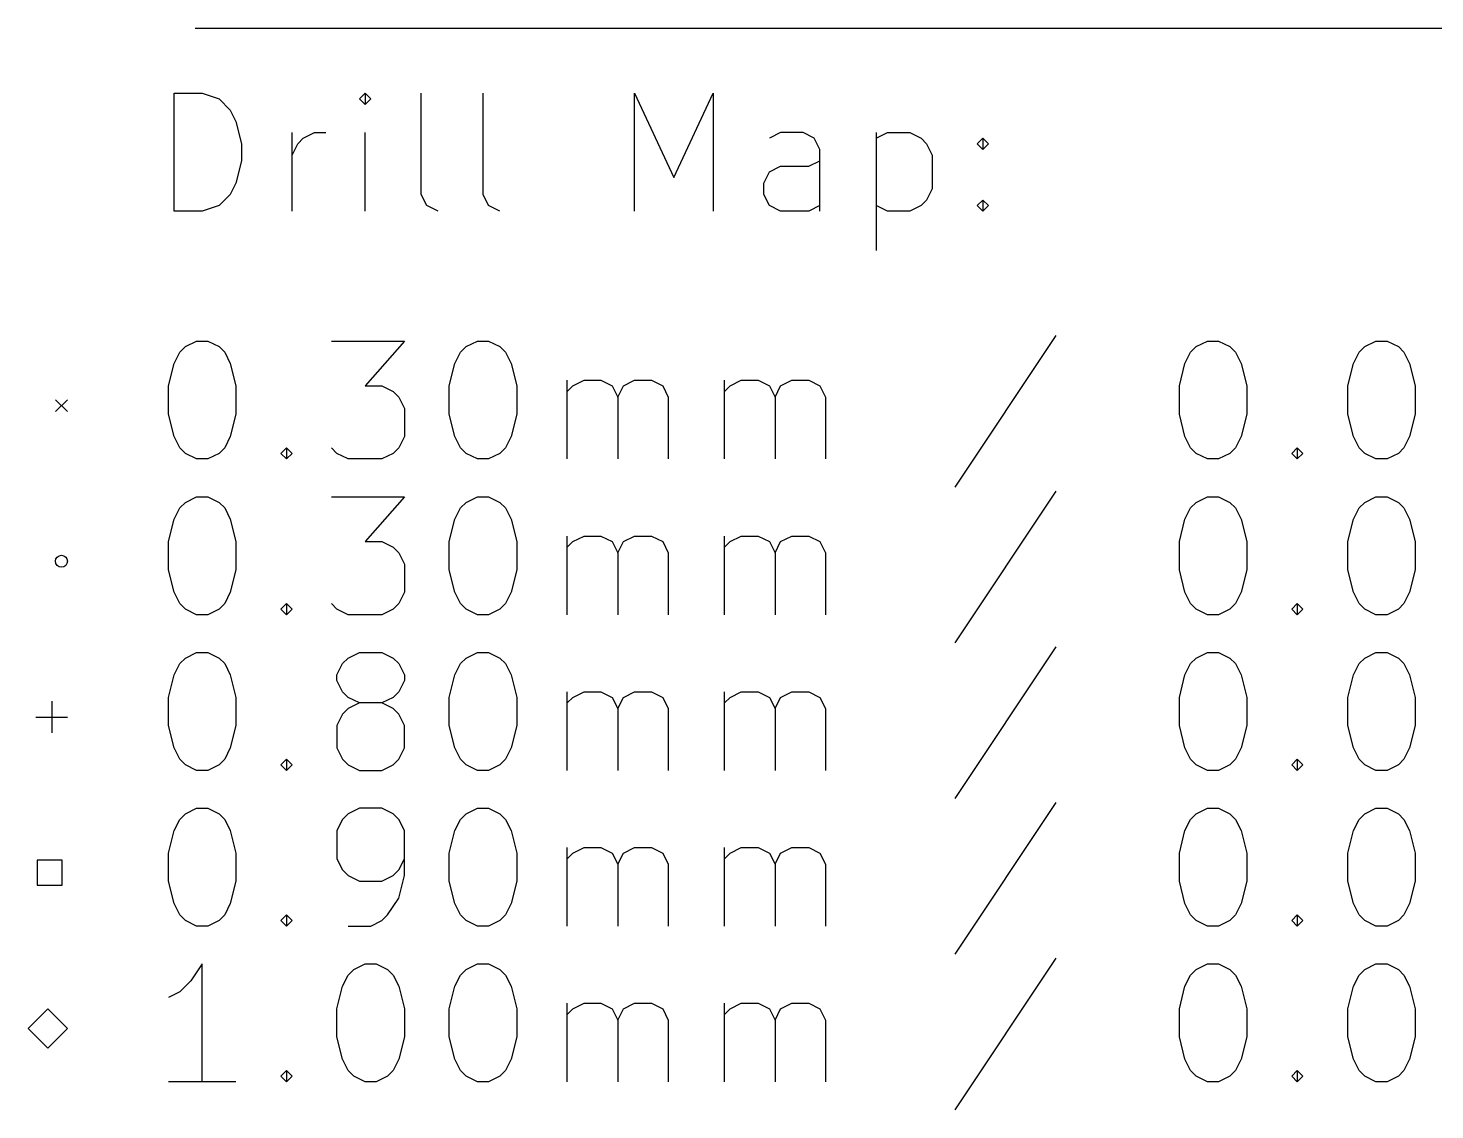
# Model space of a CAD drawing. Extents: x 32 to 156, y -183 to -30.
# Drawn here: x 35.12 to 70.91, y -157.13 to -129.62 of the extents above; entities that cross this region are included whole.
import ezdxf

# ---------------------------------------------------------------- set-up
doc = ezdxf.new("R2010")
doc.units = 0
doc.header["$MEASUREMENT"] = 0
doc.layers.add('BLACK', color=7, linetype='CONTINUOUS')

msp = doc.modelspace()

# ---------------------------------------------------------------- linework, layer by layer
at = {"layer": 'Black'}
for p, q in [((39.37, -129.615), (107.315, -129.615)), ((38.8343, -134.272), (38.8343, -131.272)), ((38.8343, -131.272), (39.5486, -131.272)), ((39.5486, -131.272), (39.9771, -131.415)), ((43.6914, -131.272), (43.5486, -131.415)), ((43.8343, -131.415), (43.6914, -131.272)), ((43.6914, -131.272), (43.6914, -131.558)), ((45.12, -133.844), (45.12, -131.272)), ((46.6914, -133.844), (46.6914, -131.272)), ((50.5486, -134.272), (50.5486, -131.272)), ((50.5486, -131.272), (51.5486, -133.415)), ((51.5486, -133.415), (52.5486, -131.272)), ((52.5486, -131.272), (52.5486, -134.272)), ((39.9771, -131.415), (40.2629, -131.701)), ((43.5486, -131.415), (43.6914, -131.558)), ((43.6914, -131.558), (43.8343, -131.415)), ((40.2629, -131.701), (40.4057, -131.986)), ((40.4057, -131.986), (40.5486, -132.558)), ((41.8343, -134.272), (41.8343, -132.272)), ((42.12, -132.415), (42.4057, -132.272)), ((42.4057, -132.272), (42.6914, -132.272)), ((43.6914, -134.272), (43.6914, -132.272)), ((54.2629, -132.272), (53.9771, -132.415)), ((54.8343, -132.272), (54.2629, -132.272)), ((55.12, -132.415), (54.8343, -132.272)), ((56.6914, -132.272), (56.6914, -135.272)), ((56.6914, -132.415), (56.9771, -132.272)), ((56.9771, -132.272), (57.5486, -132.272)), ((57.5486, -132.272), (57.8343, -132.415)), ((40.5486, -132.558), (40.5486, -132.986)), ((41.8343, -132.844), (41.9771, -132.558)), ((41.9771, -132.558), (42.12, -132.415)), ((55.2629, -132.701), (55.12, -132.415)), ((55.2629, -134.272), (55.2629, -132.701)), ((57.8343, -132.415), (57.9771, -132.558)), ((57.9771, -132.558), (58.12, -132.844)), ((59.2629, -132.558), (59.4057, -132.415)), ((59.4057, -132.701), (59.2629, -132.558)), ((59.4057, -132.415), (59.5486, -132.558)), ((59.4057, -132.415), (59.4057, -132.701)), ((59.5486, -132.558), (59.4057, -132.701)), ((40.5486, -132.986), (40.4057, -133.558)), ((54.9771, -133.129), (55.2629, -132.986)), ((58.12, -132.844), (58.12, -133.701)), ((53.8343, -133.558), (53.9771, -133.272)), ((53.9771, -133.272), (54.2629, -133.129)), ((54.2629, -133.129), (54.9771, -133.129)), ((40.4057, -133.558), (40.2629, -133.844)), ((53.8343, -133.844), (53.8343, -133.558)), ((58.12, -133.701), (57.9771, -133.986)), ((39.9771, -134.129), (39.5486, -134.272)), ((40.2629, -133.844), (39.9771, -134.129)), ((45.2629, -134.129), (45.12, -133.844)), ((45.5486, -134.272), (45.2629, -134.129)), ((46.8343, -134.129), (46.6914, -133.844)), ((47.12, -134.272), (46.8343, -134.129)), ((53.9771, -134.129), (53.8343, -133.844)), ((54.2629, -134.272), (53.9771, -134.129)), ((55.2629, -134.129), (54.9771, -134.272)), ((56.9771, -134.272), (56.6914, -134.129)), ((57.8343, -134.129), (57.5486, -134.272)), ((57.9771, -133.986), (57.8343, -134.129)), ((59.2629, -134.129), (59.4057, -133.986)), ((59.4057, -134.272), (59.2629, -134.129)), ((59.4057, -133.986), (59.5486, -134.129)), ((59.4057, -133.986), (59.4057, -134.272)), ((59.5486, -134.129), (59.4057, -134.272)), ((39.5486, -134.272), (38.8343, -134.272)), ((54.9771, -134.272), (54.2629, -134.272)), ((57.5486, -134.272), (56.9771, -134.272)), ((38.9771, -137.858), (39.12, -137.715)), ((39.12, -137.715), (39.4057, -137.572)), ((39.4057, -137.572), (39.6914, -137.572)), ((39.6914, -137.572), (39.9771, -137.715)), ((39.9771, -137.715), (40.12, -137.858)), ((42.8343, -137.572), (44.6914, -137.572)), ((44.6914, -137.572), (43.6914, -138.715)), ((46.12, -137.858), (46.2629, -137.715)), ((46.2629, -137.715), (46.5486, -137.572)), ((46.5486, -137.572), (46.8343, -137.572)), ((46.8343, -137.572), (47.12, -137.715)), ((47.12, -137.715), (47.2629, -137.858)), ((61.2629, -137.429), (58.6914, -141.286)), ((64.6914, -137.858), (64.8343, -137.715)), ((64.8343, -137.715), (65.12, -137.572)), ((65.12, -137.572), (65.4057, -137.572)), ((65.4057, -137.572), (65.6914, -137.715)), ((65.6914, -137.715), (65.8343, -137.858)), ((68.9771, -137.858), (69.12, -137.715)), ((69.12, -137.715), (69.4057, -137.572)), ((69.4057, -137.572), (69.6914, -137.572)), ((69.6914, -137.572), (69.9771, -137.715)), ((69.9771, -137.715), (70.12, -137.858)), ((38.8343, -138.144), (38.9771, -137.858)), ((40.12, -137.858), (40.2629, -138.144)), ((45.9771, -138.144), (46.12, -137.858)), ((47.2629, -137.858), (47.4057, -138.144)), ((64.5486, -138.144), (64.6914, -137.858)), ((65.8343, -137.858), (65.9771, -138.144)), ((68.8343, -138.144), (68.9771, -137.858)), ((70.12, -137.858), (70.2629, -138.144)), ((38.6914, -138.715), (38.8343, -138.144)), ((40.2629, -138.144), (40.4057, -138.715)), ((45.8343, -138.715), (45.9771, -138.144)), ((47.4057, -138.144), (47.5486, -138.715)), ((64.4057, -138.715), (64.5486, -138.144)), ((65.9771, -138.144), (66.12, -138.715)), ((68.6914, -138.715), (68.8343, -138.144)), ((70.2629, -138.144), (70.4057, -138.715)), ((38.6914, -139.429), (38.6914, -138.715)), ((40.4057, -138.715), (40.4057, -139.429)), ((43.6914, -138.715), (44.12, -138.715)), ((44.12, -138.715), (44.4057, -138.858)), ((45.8343, -139.429), (45.8343, -138.715)), ((47.5486, -138.715), (47.5486, -139.429)), ((48.8343, -140.572), (48.8343, -138.572)), ((48.8343, -138.858), (48.9771, -138.715)), ((48.9771, -138.715), (49.2629, -138.572)), ((49.2629, -138.572), (49.6914, -138.572)), ((49.6914, -138.572), (49.9771, -138.715)), ((49.9771, -138.715), (50.12, -139.001)), ((50.12, -139.001), (50.2629, -138.715)), ((50.2629, -138.715), (50.5486, -138.572)), ((50.5486, -138.572), (50.9771, -138.572)), ((50.9771, -138.572), (51.2629, -138.715)), ((51.2629, -138.715), (51.4057, -139.001)), ((52.8343, -140.572), (52.8343, -138.572)), ((52.8343, -138.858), (52.9771, -138.715)), ((52.9771, -138.715), (53.2629, -138.572)), ((53.2629, -138.572), (53.6914, -138.572)), ((53.6914, -138.572), (53.9771, -138.715)), ((53.9771, -138.715), (54.12, -139.001)), ((54.12, -139.001), (54.2629, -138.715)), ((54.2629, -138.715), (54.5486, -138.572)), ((54.5486, -138.572), (54.9771, -138.572)), ((54.9771, -138.572), (55.2629, -138.715)), ((55.2629, -138.715), (55.4057, -139.001)), ((64.4057, -139.429), (64.4057, -138.715)), ((66.12, -138.715), (66.12, -139.429)), ((68.6914, -139.429), (68.6914, -138.715)), ((70.4057, -138.715), (70.4057, -139.429)), ((35.82, -139.065), (36.12, -139.365)), ((36.12, -139.065), (35.82, -139.365)), ((44.4057, -138.858), (44.5486, -139.001)), ((44.5486, -139.001), (44.6914, -139.286)), ((50.12, -139.001), (50.12, -140.572)), ((51.4057, -139.001), (51.4057, -140.572)), ((54.12, -139.001), (54.12, -140.572)), ((55.4057, -139.001), (55.4057, -140.572)), ((38.8343, -140.001), (38.6914, -139.429)), ((40.4057, -139.429), (40.2629, -140.001)), ((44.6914, -139.286), (44.6914, -140.001)), ((45.9771, -140.001), (45.8343, -139.429)), ((47.5486, -139.429), (47.4057, -140.001)), ((64.5486, -140.001), (64.4057, -139.429)), ((66.12, -139.429), (65.9771, -140.001)), ((68.8343, -140.001), (68.6914, -139.429)), ((70.4057, -139.429), (70.2629, -140.001)), ((38.9771, -140.286), (38.8343, -140.001)), ((40.2629, -140.001), (40.12, -140.286)), ((44.6914, -140.001), (44.5486, -140.286)), ((46.12, -140.286), (45.9771, -140.001)), ((47.4057, -140.001), (47.2629, -140.286)), ((64.6914, -140.286), (64.5486, -140.001)), ((65.9771, -140.001), (65.8343, -140.286)), ((68.9771, -140.286), (68.8343, -140.001)), ((70.2629, -140.001), (70.12, -140.286)), ((39.12, -140.429), (38.9771, -140.286)), ((39.4057, -140.572), (39.12, -140.429)), ((39.6914, -140.572), (39.4057, -140.572)), ((39.9771, -140.429), (39.6914, -140.572)), ((40.12, -140.286), (39.9771, -140.429)), ((41.5486, -140.429), (41.6914, -140.286)), ((41.6914, -140.572), (41.5486, -140.429)), ((41.6914, -140.286), (41.8343, -140.429)), ((41.6914, -140.286), (41.6914, -140.572)), ((41.8343, -140.429), (41.6914, -140.572)), ((42.9771, -140.429), (42.8343, -140.286)), ((43.2629, -140.572), (42.9771, -140.429)), ((44.12, -140.572), (43.2629, -140.572)), ((44.4057, -140.429), (44.12, -140.572)), ((44.5486, -140.286), (44.4057, -140.429)), ((46.2629, -140.429), (46.12, -140.286)), ((46.5486, -140.572), (46.2629, -140.429)), ((46.8343, -140.572), (46.5486, -140.572)), ((47.12, -140.429), (46.8343, -140.572)), ((47.2629, -140.286), (47.12, -140.429)), ((64.8343, -140.429), (64.6914, -140.286)), ((65.12, -140.572), (64.8343, -140.429)), ((65.4057, -140.572), (65.12, -140.572)), ((65.6914, -140.429), (65.4057, -140.572)), ((65.8343, -140.286), (65.6914, -140.429)), ((67.2629, -140.429), (67.4057, -140.286)), ((67.4057, -140.572), (67.2629, -140.429)), ((67.4057, -140.286), (67.5486, -140.429)), ((67.4057, -140.286), (67.4057, -140.572)), ((67.5486, -140.429), (67.4057, -140.572)), ((69.12, -140.429), (68.9771, -140.286)), ((69.4057, -140.572), (69.12, -140.429)), ((69.6914, -140.572), (69.4057, -140.572)), ((69.9771, -140.429), (69.6914, -140.572)), ((70.12, -140.286), (69.9771, -140.429)), ((38.9771, -141.818), (39.12, -141.675)), ((39.12, -141.675), (39.4057, -141.532)), ((39.4057, -141.532), (39.6914, -141.532)), ((39.6914, -141.532), (39.9771, -141.675)), ((39.9771, -141.675), (40.12, -141.818)), ((42.8343, -141.532), (44.6914, -141.532)), ((44.6914, -141.532), (43.6914, -142.675)), ((46.12, -141.818), (46.2629, -141.675)), ((46.2629, -141.675), (46.5486, -141.532)), ((46.5486, -141.532), (46.8343, -141.532)), ((46.8343, -141.532), (47.12, -141.675)), ((47.12, -141.675), (47.2629, -141.818)), ((61.2629, -141.389), (58.6914, -145.246)), ((64.6914, -141.818), (64.8343, -141.675)), ((64.8343, -141.675), (65.12, -141.532)), ((65.12, -141.532), (65.4057, -141.532)), ((65.4057, -141.532), (65.6914, -141.675)), ((65.6914, -141.675), (65.8343, -141.818)), ((68.9771, -141.818), (69.12, -141.675)), ((69.12, -141.675), (69.4057, -141.532)), ((69.4057, -141.532), (69.6914, -141.532)), ((69.6914, -141.532), (69.9771, -141.675)), ((69.9771, -141.675), (70.12, -141.818)), ((38.8343, -142.104), (38.9771, -141.818)), ((40.12, -141.818), (40.2629, -142.104)), ((45.9771, -142.104), (46.12, -141.818)), ((47.2629, -141.818), (47.4057, -142.104)), ((64.5486, -142.104), (64.6914, -141.818)), ((65.8343, -141.818), (65.9771, -142.104)), ((68.8343, -142.104), (68.9771, -141.818)), ((70.12, -141.818), (70.2629, -142.104)), ((38.6914, -142.675), (38.8343, -142.104)), ((40.2629, -142.104), (40.4057, -142.675)), ((45.8343, -142.675), (45.9771, -142.104)), ((47.4057, -142.104), (47.5486, -142.675)), ((64.4057, -142.675), (64.5486, -142.104)), ((65.9771, -142.104), (66.12, -142.675)), ((68.6914, -142.675), (68.8343, -142.104)), ((70.2629, -142.104), (70.4057, -142.675)), ((38.6914, -143.389), (38.6914, -142.675)), ((40.4057, -142.675), (40.4057, -143.389)), ((43.6914, -142.675), (44.12, -142.675)), ((44.12, -142.675), (44.4057, -142.818)), ((45.8343, -143.389), (45.8343, -142.675)), ((47.5486, -142.675), (47.5486, -143.389)), ((48.8343, -144.532), (48.8343, -142.532)), ((48.8343, -142.818), (48.9771, -142.675)), ((48.9771, -142.675), (49.2629, -142.532)), ((49.2629, -142.532), (49.6914, -142.532)), ((49.6914, -142.532), (49.9771, -142.675)), ((49.9771, -142.675), (50.12, -142.961)), ((50.12, -142.961), (50.2629, -142.675)), ((50.2629, -142.675), (50.5486, -142.532)), ((50.5486, -142.532), (50.9771, -142.532)), ((50.9771, -142.532), (51.2629, -142.675)), ((51.2629, -142.675), (51.4057, -142.961)), ((52.8343, -144.532), (52.8343, -142.532)), ((52.8343, -142.818), (52.9771, -142.675)), ((52.9771, -142.675), (53.2629, -142.532)), ((53.2629, -142.532), (53.6914, -142.532)), ((53.6914, -142.532), (53.9771, -142.675)), ((53.9771, -142.675), (54.12, -142.961)), ((54.12, -142.961), (54.2629, -142.675)), ((54.2629, -142.675), (54.5486, -142.532)), ((54.5486, -142.532), (54.9771, -142.532)), ((54.9771, -142.532), (55.2629, -142.675)), ((55.2629, -142.675), (55.4057, -142.961)), ((64.4057, -143.389), (64.4057, -142.675)), ((66.12, -142.675), (66.12, -143.389)), ((68.6914, -143.389), (68.6914, -142.675)), ((70.4057, -142.675), (70.4057, -143.389)), ((44.4057, -142.818), (44.5486, -142.961)), ((44.5486, -142.961), (44.6914, -143.246)), ((50.12, -142.961), (50.12, -144.532)), ((51.4057, -142.961), (51.4057, -144.532)), ((54.12, -142.961), (54.12, -144.532)), ((55.4057, -142.961), (55.4057, -144.532)), ((38.8343, -143.961), (38.6914, -143.389)), ((40.4057, -143.389), (40.2629, -143.961)), ((44.6914, -143.246), (44.6914, -143.961)), ((45.9771, -143.961), (45.8343, -143.389)), ((47.5486, -143.389), (47.4057, -143.961)), ((64.5486, -143.961), (64.4057, -143.389)), ((66.12, -143.389), (65.9771, -143.961)), ((68.8343, -143.961), (68.6914, -143.389)), ((70.4057, -143.389), (70.2629, -143.961)), ((38.9771, -144.246), (38.8343, -143.961)), ((40.2629, -143.961), (40.12, -144.246)), ((44.6914, -143.961), (44.5486, -144.246)), ((46.12, -144.246), (45.9771, -143.961)), ((47.4057, -143.961), (47.2629, -144.246)), ((64.6914, -144.246), (64.5486, -143.961)), ((65.9771, -143.961), (65.8343, -144.246)), ((68.9771, -144.246), (68.8343, -143.961)), ((70.2629, -143.961), (70.12, -144.246)), ((39.12, -144.389), (38.9771, -144.246)), ((39.4057, -144.532), (39.12, -144.389)), ((39.6914, -144.532), (39.4057, -144.532)), ((39.9771, -144.389), (39.6914, -144.532)), ((40.12, -144.246), (39.9771, -144.389)), ((41.5486, -144.389), (41.6914, -144.246)), ((41.6914, -144.532), (41.5486, -144.389)), ((41.6914, -144.246), (41.8343, -144.389)), ((41.6914, -144.246), (41.6914, -144.532)), ((41.8343, -144.389), (41.6914, -144.532)), ((42.9771, -144.389), (42.8343, -144.246)), ((43.2629, -144.532), (42.9771, -144.389)), ((44.12, -144.532), (43.2629, -144.532)), ((44.4057, -144.389), (44.12, -144.532)), ((44.5486, -144.246), (44.4057, -144.389)), ((46.2629, -144.389), (46.12, -144.246)), ((46.5486, -144.532), (46.2629, -144.389)), ((46.8343, -144.532), (46.5486, -144.532)), ((47.12, -144.389), (46.8343, -144.532)), ((47.2629, -144.246), (47.12, -144.389)), ((64.8343, -144.389), (64.6914, -144.246)), ((65.12, -144.532), (64.8343, -144.389)), ((65.4057, -144.532), (65.12, -144.532)), ((65.6914, -144.389), (65.4057, -144.532)), ((65.8343, -144.246), (65.6914, -144.389)), ((67.2629, -144.389), (67.4057, -144.246)), ((67.4057, -144.532), (67.2629, -144.389)), ((67.4057, -144.246), (67.5486, -144.389)), ((67.4057, -144.246), (67.4057, -144.532)), ((67.5486, -144.389), (67.4057, -144.532)), ((69.12, -144.389), (68.9771, -144.246)), ((69.4057, -144.532), (69.12, -144.389)), ((69.6914, -144.532), (69.4057, -144.532)), ((69.9771, -144.389), (69.6914, -144.532)), ((70.12, -144.246), (69.9771, -144.389)), ((38.9771, -145.778), (39.12, -145.635)), ((39.12, -145.635), (39.4057, -145.492)), ((39.4057, -145.492), (39.6914, -145.492)), ((39.6914, -145.492), (39.9771, -145.635)), ((39.9771, -145.635), (40.12, -145.778)), ((43.12, -145.778), (43.2629, -145.635)), ((43.2629, -145.635), (43.5486, -145.492)), ((43.5486, -145.492), (44.12, -145.492)), ((44.12, -145.492), (44.4057, -145.635)), ((44.4057, -145.635), (44.5486, -145.778)), ((46.12, -145.778), (46.2629, -145.635)), ((46.2629, -145.635), (46.5486, -145.492)), ((46.5486, -145.492), (46.8343, -145.492)), ((46.8343, -145.492), (47.12, -145.635)), ((47.12, -145.635), (47.2629, -145.778)), ((61.2629, -145.349), (58.6914, -149.206)), ((64.6914, -145.778), (64.8343, -145.635)), ((64.8343, -145.635), (65.12, -145.492)), ((65.12, -145.492), (65.4057, -145.492)), ((65.4057, -145.492), (65.6914, -145.635)), ((65.6914, -145.635), (65.8343, -145.778)), ((68.9771, -145.778), (69.12, -145.635)), ((69.12, -145.635), (69.4057, -145.492)), ((69.4057, -145.492), (69.6914, -145.492)), ((69.6914, -145.492), (69.9771, -145.635)), ((69.9771, -145.635), (70.12, -145.778)), ((38.8343, -146.064), (38.9771, -145.778)), ((40.12, -145.778), (40.2629, -146.064)), ((42.9771, -146.064), (43.12, -145.778)), ((44.5486, -145.778), (44.6914, -146.064)), ((45.9771, -146.064), (46.12, -145.778)), ((47.2629, -145.778), (47.4057, -146.064)), ((64.5486, -146.064), (64.6914, -145.778)), ((65.8343, -145.778), (65.9771, -146.064)), ((68.8343, -146.064), (68.9771, -145.778)), ((70.12, -145.778), (70.2629, -146.064)), ((38.6914, -146.635), (38.8343, -146.064)), ((40.2629, -146.064), (40.4057, -146.635)), ((42.9771, -146.206), (42.9771, -146.064)), ((43.12, -146.492), (42.9771, -146.206)), ((44.6914, -146.206), (44.5486, -146.492)), ((44.6914, -146.064), (44.6914, -146.206)), ((45.8343, -146.635), (45.9771, -146.064)), ((47.4057, -146.064), (47.5486, -146.635)), ((64.4057, -146.635), (64.5486, -146.064)), ((65.9771, -146.064), (66.12, -146.635)), ((68.6914, -146.635), (68.8343, -146.064)), ((70.2629, -146.064), (70.4057, -146.635)), ((38.6914, -147.349), (38.6914, -146.635)), ((40.4057, -146.635), (40.4057, -147.349)), ((43.2629, -146.635), (43.12, -146.492)), ((43.5486, -146.778), (43.2629, -146.635)), ((44.4057, -146.635), (44.12, -146.778)), ((44.5486, -146.492), (44.4057, -146.635)), ((45.8343, -147.349), (45.8343, -146.635)), ((47.5486, -146.635), (47.5486, -147.349)), ((48.8343, -148.492), (48.8343, -146.492)), ((48.8343, -146.778), (48.9771, -146.635)), ((48.9771, -146.635), (49.2629, -146.492)), ((49.2629, -146.492), (49.6914, -146.492)), ((49.6914, -146.492), (49.9771, -146.635)), ((49.9771, -146.635), (50.12, -146.921)), ((50.12, -146.921), (50.2629, -146.635)), ((50.2629, -146.635), (50.5486, -146.492)), ((50.5486, -146.492), (50.9771, -146.492)), ((50.9771, -146.492), (51.2629, -146.635)), ((51.2629, -146.635), (51.4057, -146.921)), ((52.8343, -148.492), (52.8343, -146.492)), ((52.8343, -146.778), (52.9771, -146.635)), ((52.9771, -146.635), (53.2629, -146.492)), ((53.2629, -146.492), (53.6914, -146.492)), ((53.6914, -146.492), (53.9771, -146.635)), ((53.9771, -146.635), (54.12, -146.921)), ((54.12, -146.921), (54.2629, -146.635)), ((54.2629, -146.635), (54.5486, -146.492)), ((54.5486, -146.492), (54.9771, -146.492)), ((54.9771, -146.492), (55.2629, -146.635)), ((55.2629, -146.635), (55.4057, -146.921)), ((64.4057, -147.349), (64.4057, -146.635)), ((66.12, -146.635), (66.12, -147.349)), ((68.6914, -147.349), (68.6914, -146.635)), ((70.4057, -146.635), (70.4057, -147.349)), ((35.72, -146.735), (35.72, -147.535)), ((43.12, -147.064), (42.9771, -147.349)), ((43.2629, -146.921), (43.12, -147.064)), ((43.5486, -146.778), (43.2629, -146.921)), ((44.12, -146.778), (43.5486, -146.778)), ((44.4057, -146.921), (44.12, -146.778)), ((44.5486, -147.064), (44.4057, -146.921)), ((44.6914, -147.349), (44.5486, -147.064)), ((50.12, -146.921), (50.12, -148.492)), ((51.4057, -146.921), (51.4057, -148.492)), ((54.12, -146.921), (54.12, -148.492)), ((55.4057, -146.921), (55.4057, -148.492)), ((35.32, -147.135), (36.12, -147.135)), ((38.8343, -147.921), (38.6914, -147.349)), ((40.4057, -147.349), (40.2629, -147.921)), ((42.9771, -147.349), (42.9771, -147.921)), ((44.6914, -147.921), (44.6914, -147.349)), ((45.9771, -147.921), (45.8343, -147.349)), ((47.5486, -147.349), (47.4057, -147.921)), ((64.5486, -147.921), (64.4057, -147.349)), ((66.12, -147.349), (65.9771, -147.921)), ((68.8343, -147.921), (68.6914, -147.349)), ((70.4057, -147.349), (70.2629, -147.921)), ((38.9771, -148.206), (38.8343, -147.921)), ((40.2629, -147.921), (40.12, -148.206)), ((42.9771, -147.921), (43.12, -148.206)), ((44.5486, -148.206), (44.6914, -147.921)), ((46.12, -148.206), (45.9771, -147.921)), ((47.4057, -147.921), (47.2629, -148.206)), ((64.6914, -148.206), (64.5486, -147.921)), ((65.9771, -147.921), (65.8343, -148.206)), ((68.9771, -148.206), (68.8343, -147.921)), ((70.2629, -147.921), (70.12, -148.206)), ((39.12, -148.349), (38.9771, -148.206)), ((39.4057, -148.492), (39.12, -148.349)), ((39.6914, -148.492), (39.4057, -148.492)), ((39.9771, -148.349), (39.6914, -148.492)), ((40.12, -148.206), (39.9771, -148.349)), ((41.5486, -148.349), (41.6914, -148.206)), ((41.6914, -148.492), (41.5486, -148.349)), ((41.6914, -148.206), (41.8343, -148.349)), ((41.6914, -148.206), (41.6914, -148.492)), ((41.8343, -148.349), (41.6914, -148.492)), ((43.12, -148.206), (43.2629, -148.349)), ((43.2629, -148.349), (43.5486, -148.492)), ((43.5486, -148.492), (44.12, -148.492)), ((44.12, -148.492), (44.4057, -148.349)), ((44.4057, -148.349), (44.5486, -148.206)), ((46.2629, -148.349), (46.12, -148.206)), ((46.5486, -148.492), (46.2629, -148.349)), ((46.8343, -148.492), (46.5486, -148.492)), ((47.12, -148.349), (46.8343, -148.492)), ((47.2629, -148.206), (47.12, -148.349)), ((64.8343, -148.349), (64.6914, -148.206)), ((65.12, -148.492), (64.8343, -148.349)), ((65.4057, -148.492), (65.12, -148.492)), ((65.6914, -148.349), (65.4057, -148.492)), ((65.8343, -148.206), (65.6914, -148.349)), ((67.2629, -148.349), (67.4057, -148.206)), ((67.4057, -148.492), (67.2629, -148.349)), ((67.4057, -148.206), (67.5486, -148.349)), ((67.4057, -148.206), (67.4057, -148.492)), ((67.5486, -148.349), (67.4057, -148.492)), ((69.12, -148.349), (68.9771, -148.206)), ((69.4057, -148.492), (69.12, -148.349)), ((69.6914, -148.492), (69.4057, -148.492)), ((69.9771, -148.349), (69.6914, -148.492)), ((70.12, -148.206), (69.9771, -148.349)), ((39.12, -149.595), (39.4057, -149.452)), ((39.4057, -149.452), (39.6914, -149.452)), ((39.6914, -149.452), (39.9771, -149.595)), ((43.5486, -149.452), (43.2629, -149.595)), ((44.12, -149.452), (43.5486, -149.452)), ((44.4057, -149.595), (44.12, -149.452)), ((46.2629, -149.595), (46.5486, -149.452)), ((46.5486, -149.452), (46.8343, -149.452)), ((46.8343, -149.452), (47.12, -149.595)), ((61.2629, -149.309), (58.6914, -153.166)), ((64.8343, -149.595), (65.12, -149.452)), ((65.12, -149.452), (65.4057, -149.452)), ((65.4057, -149.452), (65.6914, -149.595)), ((69.12, -149.595), (69.4057, -149.452)), ((69.4057, -149.452), (69.6914, -149.452)), ((69.6914, -149.452), (69.9771, -149.595)), ((38.8343, -150.024), (38.9771, -149.738)), ((38.9771, -149.738), (39.12, -149.595)), ((39.9771, -149.595), (40.12, -149.738)), ((40.12, -149.738), (40.2629, -150.024)), ((43.12, -149.738), (42.9771, -150.024)), ((43.2629, -149.595), (43.12, -149.738)), ((44.5486, -149.738), (44.4057, -149.595)), ((44.6914, -150.024), (44.5486, -149.738)), ((45.9771, -150.024), (46.12, -149.738)), ((46.12, -149.738), (46.2629, -149.595)), ((47.12, -149.595), (47.2629, -149.738)), ((47.2629, -149.738), (47.4057, -150.024)), ((64.5486, -150.024), (64.6914, -149.738)), ((64.6914, -149.738), (64.8343, -149.595)), ((65.6914, -149.595), (65.8343, -149.738)), ((65.8343, -149.738), (65.9771, -150.024)), ((68.8343, -150.024), (68.9771, -149.738)), ((68.9771, -149.738), (69.12, -149.595)), ((69.9771, -149.595), (70.12, -149.738)), ((70.12, -149.738), (70.2629, -150.024)), ((38.6914, -150.595), (38.8343, -150.024)), ((40.2629, -150.024), (40.4057, -150.595)), ((42.9771, -150.024), (42.9771, -150.738)), ((44.6914, -151.166), (44.6914, -150.024)), ((45.8343, -150.595), (45.9771, -150.024)), ((47.4057, -150.024), (47.5486, -150.595)), ((64.4057, -150.595), (64.5486, -150.024)), ((65.9771, -150.024), (66.12, -150.595)), ((68.6914, -150.595), (68.8343, -150.024)), ((70.2629, -150.024), (70.4057, -150.595)), ((38.6914, -151.309), (38.6914, -150.595)), ((40.4057, -150.595), (40.4057, -151.309)), ((45.8343, -151.309), (45.8343, -150.595)), ((47.5486, -150.595), (47.5486, -151.309)), ((48.8343, -152.452), (48.8343, -150.452)), ((48.8343, -150.738), (48.9771, -150.595)), ((48.9771, -150.595), (49.2629, -150.452)), ((49.2629, -150.452), (49.6914, -150.452)), ((49.6914, -150.452), (49.9771, -150.595)), ((49.9771, -150.595), (50.12, -150.881)), ((50.12, -150.881), (50.2629, -150.595)), ((50.2629, -150.595), (50.5486, -150.452)), ((50.5486, -150.452), (50.9771, -150.452)), ((50.9771, -150.452), (51.2629, -150.595)), ((51.2629, -150.595), (51.4057, -150.881)), ((52.8343, -152.452), (52.8343, -150.452)), ((52.8343, -150.738), (52.9771, -150.595)), ((52.9771, -150.595), (53.2629, -150.452)), ((53.2629, -150.452), (53.6914, -150.452)), ((53.6914, -150.452), (53.9771, -150.595)), ((53.9771, -150.595), (54.12, -150.881)), ((54.12, -150.881), (54.2629, -150.595)), ((54.2629, -150.595), (54.5486, -150.452)), ((54.5486, -150.452), (54.9771, -150.452)), ((54.9771, -150.452), (55.2629, -150.595)), ((55.2629, -150.595), (55.4057, -150.881)), ((64.4057, -151.309), (64.4057, -150.595)), ((66.12, -150.595), (66.12, -151.309)), ((68.6914, -151.309), (68.6914, -150.595)), ((70.4057, -150.595), (70.4057, -151.309)), ((35.9883, -150.777), (35.3525, -150.777)), ((35.3525, -150.777), (35.3525, -151.413)), ((35.9883, -151.413), (35.9883, -150.777)), ((42.9771, -150.738), (43.12, -151.024)), ((44.5486, -151.024), (44.6914, -150.738)), ((50.12, -150.881), (50.12, -152.452)), ((51.4057, -150.881), (51.4057, -152.452)), ((54.12, -150.881), (54.12, -152.452)), ((55.4057, -150.881), (55.4057, -152.452)), ((38.8343, -151.881), (38.6914, -151.309)), ((40.4057, -151.309), (40.2629, -151.881)), ((43.12, -151.024), (43.2629, -151.166)), ((43.2629, -151.166), (43.5486, -151.309)), ((43.5486, -151.309), (44.12, -151.309)), ((44.12, -151.309), (44.4057, -151.166)), ((44.4057, -151.166), (44.5486, -151.024)), ((44.5486, -151.738), (44.6914, -151.166)), ((45.9771, -151.881), (45.8343, -151.309)), ((47.5486, -151.309), (47.4057, -151.881)), ((64.5486, -151.881), (64.4057, -151.309)), ((66.12, -151.309), (65.9771, -151.881)), ((68.8343, -151.881), (68.6914, -151.309)), ((70.4057, -151.309), (70.2629, -151.881)), ((35.3525, -151.413), (35.9883, -151.413)), ((38.9771, -152.166), (38.8343, -151.881)), ((40.2629, -151.881), (40.12, -152.166)), ((44.2629, -152.166), (44.5486, -151.738)), ((46.12, -152.166), (45.9771, -151.881)), ((47.4057, -151.881), (47.2629, -152.166)), ((64.6914, -152.166), (64.5486, -151.881)), ((65.9771, -151.881), (65.8343, -152.166)), ((68.9771, -152.166), (68.8343, -151.881)), ((70.2629, -151.881), (70.12, -152.166)), ((39.12, -152.309), (38.9771, -152.166)), ((39.4057, -152.452), (39.12, -152.309)), ((39.9771, -152.309), (39.6914, -152.452)), ((40.12, -152.166), (39.9771, -152.309)), ((41.5486, -152.309), (41.6914, -152.166)), ((41.6914, -152.452), (41.5486, -152.309)), ((41.6914, -152.166), (41.8343, -152.309)), ((41.6914, -152.166), (41.6914, -152.452)), ((41.8343, -152.309), (41.6914, -152.452)), ((43.8343, -152.452), (44.12, -152.309)), ((44.12, -152.309), (44.2629, -152.166)), ((46.2629, -152.309), (46.12, -152.166)), ((46.5486, -152.452), (46.2629, -152.309)), ((47.12, -152.309), (46.8343, -152.452)), ((47.2629, -152.166), (47.12, -152.309)), ((64.8343, -152.309), (64.6914, -152.166)), ((65.12, -152.452), (64.8343, -152.309)), ((65.6914, -152.309), (65.4057, -152.452)), ((65.8343, -152.166), (65.6914, -152.309)), ((67.2629, -152.309), (67.4057, -152.166)), ((67.4057, -152.452), (67.2629, -152.309)), ((67.4057, -152.166), (67.5486, -152.309)), ((67.4057, -152.166), (67.4057, -152.452)), ((67.5486, -152.309), (67.4057, -152.452)), ((69.12, -152.309), (68.9771, -152.166)), ((69.4057, -152.452), (69.12, -152.309)), ((69.9771, -152.309), (69.6914, -152.452)), ((70.12, -152.166), (69.9771, -152.309)), ((39.6914, -152.452), (39.4057, -152.452)), ((43.2629, -152.452), (43.8343, -152.452)), ((46.8343, -152.452), (46.5486, -152.452)), ((65.4057, -152.452), (65.12, -152.452)), ((69.6914, -152.452), (69.4057, -152.452)), ((39.5486, -153.412), (39.2629, -153.841)), ((39.5486, -156.412), (39.5486, -153.412)), ((43.4057, -153.555), (43.6914, -153.412)), ((43.6914, -153.412), (43.9771, -153.412)), ((43.9771, -153.412), (44.2629, -153.555)), ((46.2629, -153.555), (46.5486, -153.412)), ((46.5486, -153.412), (46.8343, -153.412)), ((46.8343, -153.412), (47.12, -153.555)), ((61.2629, -153.269), (58.6914, -157.126)), ((64.8343, -153.555), (65.12, -153.412)), ((65.12, -153.412), (65.4057, -153.412)), ((65.4057, -153.412), (65.6914, -153.555)), ((69.12, -153.555), (69.4057, -153.412)), ((69.4057, -153.412), (69.6914, -153.412)), ((69.6914, -153.412), (69.9771, -153.555)), ((39.2629, -153.841), (38.9771, -154.126)), ((43.12, -153.984), (43.2629, -153.698)), ((43.2629, -153.698), (43.4057, -153.555)), ((44.2629, -153.555), (44.4057, -153.698)), ((44.4057, -153.698), (44.5486, -153.984)), ((45.9771, -153.984), (46.12, -153.698)), ((46.12, -153.698), (46.2629, -153.555)), ((47.12, -153.555), (47.2629, -153.698)), ((47.2629, -153.698), (47.4057, -153.984)), ((64.5486, -153.984), (64.6914, -153.698)), ((64.6914, -153.698), (64.8343, -153.555)), ((65.6914, -153.555), (65.8343, -153.698)), ((65.8343, -153.698), (65.9771, -153.984)), ((68.8343, -153.984), (68.9771, -153.698)), ((68.9771, -153.698), (69.12, -153.555)), ((69.9771, -153.555), (70.12, -153.698)), ((70.12, -153.698), (70.2629, -153.984)), ((38.9771, -154.126), (38.6914, -154.269)), ((42.9771, -154.555), (43.12, -153.984)), ((44.5486, -153.984), (44.6914, -154.555)), ((45.8343, -154.555), (45.9771, -153.984)), ((47.4057, -153.984), (47.5486, -154.555)), ((64.4057, -154.555), (64.5486, -153.984)), ((65.9771, -153.984), (66.12, -154.555)), ((68.6914, -154.555), (68.8343, -153.984)), ((70.2629, -153.984), (70.4057, -154.555)), ((35.62, -154.555), (35.12, -155.055)), ((36.12, -155.055), (35.62, -154.555)), ((42.9771, -155.269), (42.9771, -154.555)), ((44.6914, -154.555), (44.6914, -155.269)), ((45.8343, -155.269), (45.8343, -154.555)), ((47.5486, -154.555), (47.5486, -155.269)), ((48.8343, -156.412), (48.8343, -154.412)), ((48.8343, -154.698), (48.9771, -154.555)), ((48.9771, -154.555), (49.2629, -154.412)), ((49.2629, -154.412), (49.6914, -154.412)), ((49.6914, -154.412), (49.9771, -154.555)), ((49.9771, -154.555), (50.12, -154.841)), ((50.12, -154.841), (50.2629, -154.555)), ((50.2629, -154.555), (50.5486, -154.412)), ((50.5486, -154.412), (50.9771, -154.412)), ((50.9771, -154.412), (51.2629, -154.555)), ((51.2629, -154.555), (51.4057, -154.841)), ((52.8343, -156.412), (52.8343, -154.412)), ((52.8343, -154.698), (52.9771, -154.555)), ((52.9771, -154.555), (53.2629, -154.412)), ((53.2629, -154.412), (53.6914, -154.412)), ((53.6914, -154.412), (53.9771, -154.555)), ((53.9771, -154.555), (54.12, -154.841)), ((54.12, -154.841), (54.2629, -154.555)), ((54.2629, -154.555), (54.5486, -154.412)), ((54.5486, -154.412), (54.9771, -154.412)), ((54.9771, -154.412), (55.2629, -154.555)), ((55.2629, -154.555), (55.4057, -154.841)), ((64.4057, -155.269), (64.4057, -154.555)), ((66.12, -154.555), (66.12, -155.269)), ((68.6914, -155.269), (68.6914, -154.555)), ((70.4057, -154.555), (70.4057, -155.269)), ((50.12, -154.841), (50.12, -156.412)), ((51.4057, -154.841), (51.4057, -156.412)), ((54.12, -154.841), (54.12, -156.412)), ((55.4057, -154.841), (55.4057, -156.412)), ((35.12, -155.055), (35.62, -155.555)), ((35.62, -155.555), (36.12, -155.055)), ((43.12, -155.841), (42.9771, -155.269)), ((44.6914, -155.269), (44.5486, -155.841)), ((45.9771, -155.841), (45.8343, -155.269)), ((47.5486, -155.269), (47.4057, -155.841)), ((64.5486, -155.841), (64.4057, -155.269)), ((66.12, -155.269), (65.9771, -155.841)), ((68.8343, -155.841), (68.6914, -155.269)), ((70.4057, -155.269), (70.2629, -155.841)), ((43.2629, -156.126), (43.12, -155.841)), ((44.5486, -155.841), (44.4057, -156.126)), ((46.12, -156.126), (45.9771, -155.841)), ((47.4057, -155.841), (47.2629, -156.126)), ((64.6914, -156.126), (64.5486, -155.841)), ((65.9771, -155.841), (65.8343, -156.126)), ((68.9771, -156.126), (68.8343, -155.841)), ((70.2629, -155.841), (70.12, -156.126)), ((41.5486, -156.269), (41.6914, -156.126)), ((41.6914, -156.412), (41.5486, -156.269)), ((41.6914, -156.126), (41.8343, -156.269)), ((41.6914, -156.126), (41.6914, -156.412)), ((41.8343, -156.269), (41.6914, -156.412)), ((43.4057, -156.269), (43.2629, -156.126)), ((43.6914, -156.412), (43.4057, -156.269)), ((44.2629, -156.269), (43.9771, -156.412)), ((44.4057, -156.126), (44.2629, -156.269)), ((46.2629, -156.269), (46.12, -156.126)), ((46.5486, -156.412), (46.2629, -156.269)), ((47.12, -156.269), (46.8343, -156.412)), ((47.2629, -156.126), (47.12, -156.269)), ((64.8343, -156.269), (64.6914, -156.126)), ((65.12, -156.412), (64.8343, -156.269)), ((65.6914, -156.269), (65.4057, -156.412)), ((65.8343, -156.126), (65.6914, -156.269)), ((67.2629, -156.269), (67.4057, -156.126)), ((67.4057, -156.412), (67.2629, -156.269)), ((67.4057, -156.126), (67.5486, -156.269)), ((67.4057, -156.126), (67.4057, -156.412)), ((67.5486, -156.269), (67.4057, -156.412)), ((69.12, -156.269), (68.9771, -156.126)), ((69.4057, -156.412), (69.12, -156.269)), ((69.9771, -156.269), (69.6914, -156.412)), ((70.12, -156.126), (69.9771, -156.269)), ((40.4057, -156.412), (38.6914, -156.412)), ((43.9771, -156.412), (43.6914, -156.412)), ((46.8343, -156.412), (46.5486, -156.412)), ((65.4057, -156.412), (65.12, -156.412)), ((69.6914, -156.412), (69.4057, -156.412))]:
    msp.add_line(p, q, dxfattribs=at)
msp.add_circle((35.9676, -143.175), 0.1524, dxfattribs=at)

doc.saveas('drawing.dxf')
